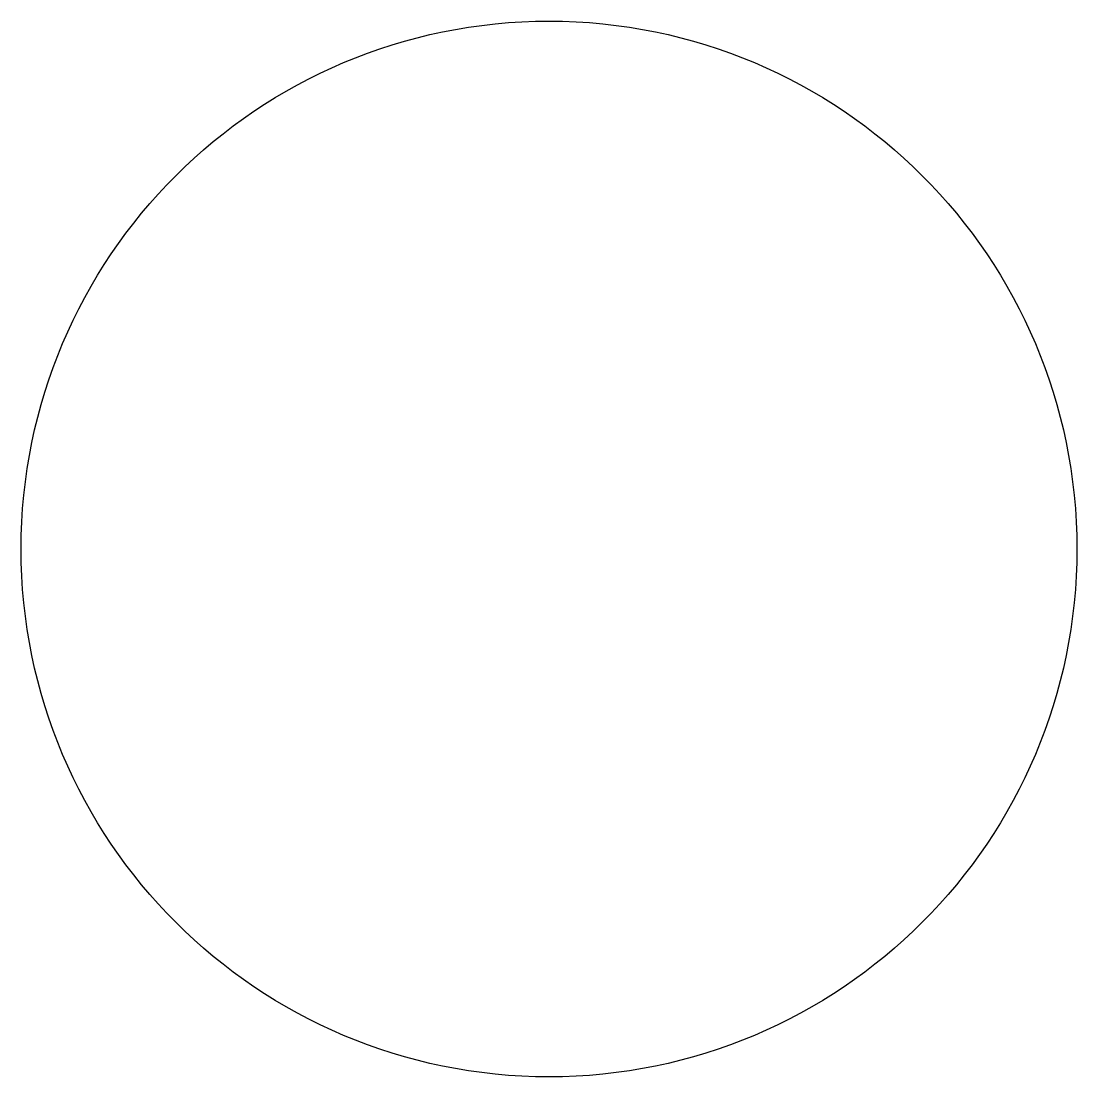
# Model space of a CAD drawing. Units: millimetres at full size, sheet at 1:100. Extents: x -29241 to -1861, y -11058 to 16323.
import ezdxf

# ---------------------------------------------------------------- set-up
doc = ezdxf.new("R2010")
doc.units = ezdxf.units.MM
doc.header["$LTSCALE"] = 100
doc.layers.add('0-0', color=7, linetype='Continuous')

msp = doc.modelspace()

# ---------------------------------------------------------------- linework, layer by layer
at = {"layer": '0-0'}
msp.add_circle((-15551, 2632.7), 13690.2, dxfattribs=at)

doc.saveas('drawing.dxf')
